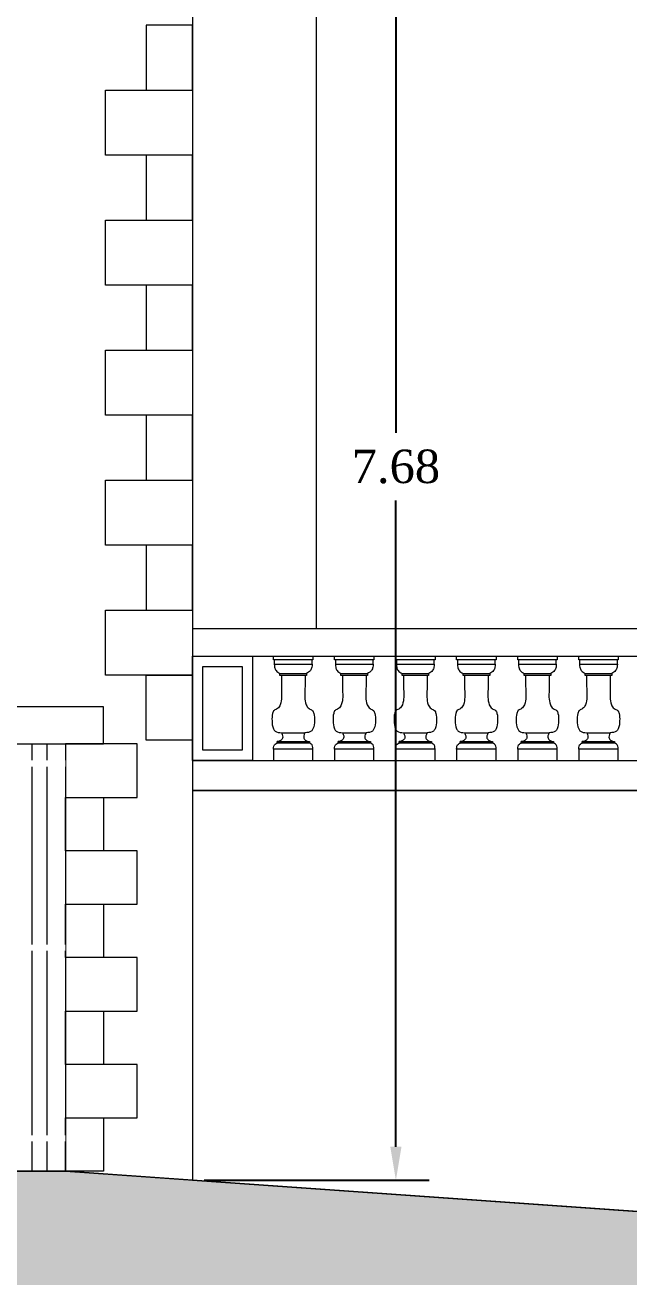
# Model space of a CAD drawing. Header units: millimetres. Extents: x -17502 to -16646, y 1856 to 2034.
# Drawn here: x -16851.55 to -16848.3, y 1860.29 to 1867.03 of the extents above; entities that cross this region are included whole.
import ezdxf

# ---------------------------------------------------------------- set-up
doc = ezdxf.new("R2010")
doc.units = ezdxf.units.MM
doc.set_wipeout_variables(frame=1)
doc.layers.get('0').update_dxf_attribs({"lineweight": 9})
doc.layers.get('Defpoints').update_dxf_attribs({"lineweight": 9})
doc.styles.get("Standard").update_dxf_attribs({"font": 'times.ttf'})
doc.dimstyles.get("Standard").update_dxf_attribs({"dimtxt": 0.18, "dimasz": 0.18, "dimexe": 0.18, "dimexo": 0.0625, "dimgap": 0.09, "dimtad": 0, "dimtih": 1, "dimtoh": 1, "dimzin": 0, "dimdsep": 46, "dimtxsty": 'Standard', "dimcen": 0.09, "dimadec": 0, "dimazin": 0, "dimtfac": 1, "dimtofl": 0, "dimtmove": 0, "dimatfit": 3, "dimfxl": 1, "dimtolj": 1, "dimtzin": 0, "dimarcsym": 0})

# ---------------------------------------------------------------- blocks, each defined once
blk = doc.blocks.new('*D536')
at = {"color": 0, "lineweight": -2, "transparency": 16777216}
for p, q in [((-16850.39640555587, 1868.492332743635), (-16849.37413411785, 1868.492332743635)), ((-16849.55413411785, 1868.312332743635), (-16849.55413411785, 1864.83326590732)), ((-16849.55413411785, 1860.990565329115), (-16849.55413411785, 1864.469632165431)), ((-16850.58578005497, 1860.810565329115), (-16849.37413411785, 1860.810565329115))]:
    blk.add_line(p, q, dxfattribs=at)
at = {"color": 0, "lineweight": 9, "transparency": 16777216}
for points in [[(-16849.58413411785, 1868.312332743635), (-16849.52413411785, 1868.312332743635), (-16849.55413411785, 1868.492332743635)], [(-16849.58413411785, 1860.990565329115), (-16849.52413411785, 1860.990565329115), (-16849.55413411785, 1860.810565329115)]]:
    blk.add_solid(points, dxfattribs=at)
at = {"layer": 'Defpoints', "color": 0, "lineweight": 9, "transparency": 16777216}
for p in [(-16850.45890555587, 1868.492332743635), (-16850.64828005497, 1860.810565329115), (-16849.55413411785, 1860.810565329115)]:
    blk.add_point(p, dxfattribs=at)
at = {"color": 0, "lineweight": 9, "transparency": 16777216, "insert": (-16849.55413411785, 1864.651449036373), "char_height": 0.18, "attachment_point": 5}
blk.add_mtext('\\A1;7.68', dxfattribs=at)

msp = doc.modelspace()

# ---------------------------------------------------------------- hatches: boundary and pattern name
at = {"lineweight": 9}
msp.add_hatch(color=254, dxfattribs=at).paths.add_polyline_path([(-16840.66098971528, 1860.398341632455), (-16847.36328005497, 1860.578877671685), (-16850.64828005497, 1860.810565329115), (-16851.33328005497, 1860.858877671685), (-16853.83328005497, 1860.858877671685), (-16854.51828005497, 1860.878519248746), (-16854.86305212836, 1861.368877671685), (-16858.51218845708, 1861.580697557381), (-16861.78528456772, 1863.072965295023), (-16861.78528456772, 1864.39089590515), (-16862.22410138774, 1864.39089590515), (-16862.22410138774, 1863.807170920898), (-16864.17263352049, 1863.807170920898), (-16866.1249177284, 1865.991070964753), (-16866.1249177284, 1859.486771225422), (-16840.66098971528, 1859.486771225422)])

# ---------------------------------------------------------------- linework, layer by layer
for p, q in [((-16851.33328005497, 1860.858877671685), (-16853.83328005497, 1860.858877671685)), ((-16850.64828005497, 1860.810565329115), (-16851.33328005497, 1860.858877671685)), ((-16847.36328005497, 1860.578877671685), (-16850.64828005497, 1860.810565329115))]:
    msp.add_line(p, q, dxfattribs=at)
for points in [[(-16850.64828005497, 1867.363800964026), (-16850.64828005497, 1860.810565329115)], [(-16849.9826412161, 1867.343800964026), (-16849.9826412161, 1863.778877671685), (-16849.9826412161, 1863.778877671685)], [(-16850.17847324612, 1863.538357185638), (-16850.03517459502, 1863.538357185638)], [(-16849.8498476717, 1863.538357185638), (-16849.7065490206, 1863.538357185638)], [(-16849.52122209728, 1863.538357185638), (-16849.37792344618, 1863.538357185638)], [(-16849.19259652286, 1863.538357185638), (-16849.04929787175, 1863.538357185638)], [(-16848.86397094843, 1863.538357185638), (-16848.72067229733, 1863.538357185638)], [(-16848.53534537401, 1863.538357185638), (-16848.3920467229, 1863.538357185638)], [(-16850.17018468175, 1863.219490728933), (-16850.04346315939, 1863.219490728933)], [(-16849.84155910733, 1863.219490728933), (-16849.71483758497, 1863.219490728933)], [(-16849.51293353291, 1863.219490728933), (-16849.38621201055, 1863.219490728933)], [(-16849.18430795848, 1863.219490728933), (-16849.05758643613, 1863.219490728933)], [(-16848.85568238406, 1863.219490728933), (-16848.7289608617, 1863.219490728933)], [(-16848.52705680963, 1863.219490728933), (-16848.40033528728, 1863.219490728933)], [(-16851.51328005497, 1863.158877671685), (-16851.51328005497, 1860.858877671685)], [(-16851.43328005497, 1863.158877671685), (-16851.43328005497, 1860.858877671685)], [(-16854.51828005497, 1860.878519248746), (-16853.83328005497, 1860.858877671685), (-16851.33328005497, 1860.858877671685)], [(-16854.51828005497, 1860.878519248746), (-16853.83328005497, 1860.858877671685), (-16851.33328005497, 1860.858877671685), (-16847.36328005497, 1860.578877671685)]]:
    msp.add_lwpolyline(points, dxfattribs=at)
for points in [[(-16850.64828005497, 1867.028877671686), (-16850.89828005497, 1867.028877671686), (-16850.89828005497, 1866.678877671686), (-16850.64828005497, 1866.678877671686)], [(-16851.11828005497, 1866.678877671686), (-16850.64828005497, 1866.678877671686), (-16850.64828005497, 1866.328877671686), (-16851.11828005497, 1866.328877671686)], [(-16850.64828005497, 1866.328877671686), (-16850.89828005497, 1866.328877671686), (-16850.89828005497, 1865.978877671686), (-16850.64828005497, 1865.978877671686)], [(-16851.11828005497, 1865.978877671686), (-16850.64828005497, 1865.978877671686), (-16850.64828005497, 1865.628877671686), (-16851.11828005497, 1865.628877671686)], [(-16850.64828005497, 1865.628877671686), (-16850.89828005497, 1865.628877671686), (-16850.89828005497, 1865.278877671686), (-16850.64828005497, 1865.278877671686)], [(-16851.11828005497, 1865.278877671686), (-16850.64828005497, 1865.278877671686), (-16850.64828005497, 1864.928877671686), (-16851.11828005497, 1864.928877671686)], [(-16850.64828005497, 1864.928877671685), (-16850.89828005497, 1864.928877671685), (-16850.89828005497, 1864.578877671685), (-16850.64828005497, 1864.578877671685)], [(-16851.11828005497, 1864.578877671685), (-16850.64828005497, 1864.578877671685), (-16850.64828005497, 1864.228877671685), (-16851.11828005497, 1864.228877671685)], [(-16850.64828005497, 1864.228877671685), (-16850.89828005497, 1864.228877671685), (-16850.89828005497, 1863.878877671685), (-16850.64828005497, 1863.878877671685)], [(-16851.11828005497, 1863.878877671685), (-16850.64828005497, 1863.878877671685), (-16850.64828005497, 1863.528877671685), (-16851.11828005497, 1863.528877671685)], [(-16850.64828005497, 1863.631237949472), (-16847.34328005497, 1863.631237949472), (-16847.34328005497, 1863.778877671685), (-16850.64828005497, 1863.778877671685)], [(-16850.32661382208, 1863.070604616902), (-16850.64828005497, 1863.070604616902), (-16850.64828005497, 1863.631237949472), (-16850.32661382208, 1863.631237949472)], [(-16850.21293622431, 1863.631237949472), (-16850.00071161683, 1863.631237949472), (-16850.00071161683, 1863.611097933869), (-16850.21293622431, 1863.611097933869)], [(-16849.88431064989, 1863.631237949472), (-16849.6720860424, 1863.631237949472), (-16849.6720860424, 1863.611097933869), (-16849.88431064989, 1863.611097933869)], [(-16849.55568507547, 1863.631237949472), (-16849.34346046798, 1863.631237949472), (-16849.34346046798, 1863.611097933869), (-16849.55568507547, 1863.611097933869)], [(-16849.22705950105, 1863.631237949472), (-16849.01483489356, 1863.631237949472), (-16849.01483489356, 1863.611097933869), (-16849.22705950105, 1863.611097933869)], [(-16848.89843392662, 1863.631237949472), (-16848.68620931913, 1863.631237949472), (-16848.68620931913, 1863.611097933869), (-16848.89843392662, 1863.611097933869)], [(-16848.5698083522, 1863.631237949472), (-16848.35758374471, 1863.631237949472), (-16848.35758374471, 1863.611097933869), (-16848.5698083522, 1863.611097933869)], [(-16850.38202430439, 1863.126015099208), (-16850.59286957266, 1863.126015099208), (-16850.59286957266, 1863.575827467166), (-16850.38202430439, 1863.575827467166)], [(-16850.20858749012, 1863.588564670014), (-16850.00506035103, 1863.588564670014), (-16850.00506035103, 1863.611097933869), (-16850.20858749012, 1863.611097933869)], [(-16849.87996191569, 1863.588564670014), (-16849.6764347766, 1863.588564670014), (-16849.6764347766, 1863.611097933869), (-16849.87996191569, 1863.611097933869)], [(-16849.55133634127, 1863.588564670014), (-16849.34780920218, 1863.588564670014), (-16849.34780920218, 1863.611097933869), (-16849.55133634127, 1863.611097933869)], [(-16849.22271076685, 1863.588564670014), (-16849.01918362776, 1863.588564670014), (-16849.01918362776, 1863.611097933869), (-16849.22271076685, 1863.611097933869)], [(-16848.89408519242, 1863.588564670014), (-16848.69055805333, 1863.588564670014), (-16848.69055805333, 1863.611097933869), (-16848.89408519242, 1863.611097933869)], [(-16848.565459618, 1863.588564670014), (-16848.36193247891, 1863.588564670014), (-16848.36193247891, 1863.611097933869), (-16848.565459618, 1863.611097933869)], [(-16850.64828005497, 1863.178877671685), (-16850.89828005497, 1863.178877671685), (-16850.89828005497, 1863.528877671685), (-16850.64828005497, 1863.528877671685)], [(-16850.17847324612, 1863.538357185638), (-16850.03517459502, 1863.538357185638), (-16850.03517459502, 1863.527878135943), (-16850.17847324612, 1863.527878135943)], [(-16849.8498476717, 1863.538357185638), (-16849.7065490206, 1863.538357185638), (-16849.7065490206, 1863.527878135943), (-16849.8498476717, 1863.527878135943)], [(-16849.52122209728, 1863.538357185638), (-16849.37792344618, 1863.538357185638), (-16849.37792344618, 1863.527878135943), (-16849.52122209728, 1863.527878135943)], [(-16849.19259652286, 1863.538357185638), (-16849.04929787175, 1863.538357185638), (-16849.04929787175, 1863.527878135943), (-16849.19259652286, 1863.527878135943)], [(-16848.86397094843, 1863.538357185638), (-16848.72067229733, 1863.538357185638), (-16848.72067229733, 1863.527878135943), (-16848.86397094843, 1863.527878135943)], [(-16848.53534537401, 1863.538357185638), (-16848.3920467229, 1863.538357185638), (-16848.3920467229, 1863.527878135943), (-16848.53534537401, 1863.527878135943)], [(-16851.12792291211, 1863.358877671685), (-16853.91887844722, 1863.358877671685), (-16854.03863719783, 1863.358877671685), (-16854.03863719783, 1863.158877671685), (-16853.83328005497, 1863.158877671685), (-16851.33328005497, 1863.158877671685), (-16851.12792291211, 1863.158877671685)], [(-16850.19407424465, 1863.172364222585), (-16850.0195735965, 1863.172364222585), (-16850.0195735965, 1863.162754627715), (-16850.19407424465, 1863.162754627715)], [(-16849.86544867023, 1863.172364222585), (-16849.69094802207, 1863.172364222585), (-16849.69094802207, 1863.162754627715), (-16849.86544867023, 1863.162754627715)], [(-16849.5368230958, 1863.172364222585), (-16849.36232244765, 1863.172364222585), (-16849.36232244765, 1863.162754627715), (-16849.5368230958, 1863.162754627715)], [(-16849.20819752138, 1863.172364222585), (-16849.03369687323, 1863.172364222585), (-16849.03369687323, 1863.162754627715), (-16849.20819752138, 1863.162754627715)], [(-16848.87957194696, 1863.172364222585), (-16848.70507129881, 1863.172364222585), (-16848.70507129881, 1863.162754627715), (-16848.87957194696, 1863.162754627715)], [(-16848.55094637253, 1863.172364222585), (-16848.37644572438, 1863.172364222585), (-16848.37644572438, 1863.162754627715), (-16848.55094637253, 1863.162754627715)], [(-16853.83328005497, 1863.158877671685), (-16851.33328005497, 1863.158877671685), (-16851.33328005497, 1860.858877671685), (-16853.83328005497, 1860.858877671685)], [(-16850.9472086264, 1863.158877671685), (-16851.33328005497, 1863.158877671685), (-16851.33328005497, 1862.871377671685), (-16850.9472086264, 1862.871377671685)], [(-16850.21293622431, 1863.070604616902), (-16850.00071161683, 1863.070604616902), (-16850.00071161683, 1863.13157176527), (-16850.21293622431, 1863.13157176527)], [(-16849.88431064989, 1863.070604616902), (-16849.6720860424, 1863.070604616902), (-16849.6720860424, 1863.13157176527), (-16849.88431064989, 1863.13157176527)], [(-16849.55568507547, 1863.070604616902), (-16849.34346046798, 1863.070604616902), (-16849.34346046798, 1863.13157176527), (-16849.55568507547, 1863.13157176527)], [(-16849.22705950105, 1863.070604616902), (-16849.01483489356, 1863.070604616902), (-16849.01483489356, 1863.13157176527), (-16849.22705950105, 1863.13157176527)], [(-16848.89843392662, 1863.070604616902), (-16848.68620931913, 1863.070604616902), (-16848.68620931913, 1863.13157176527), (-16848.89843392662, 1863.13157176527)], [(-16848.5698083522, 1863.070604616902), (-16848.35758374471, 1863.070604616902), (-16848.35758374471, 1863.13157176527), (-16848.5698083522, 1863.13157176527)], [(-16847.34328005497, 1863.068877671685), (-16850.64828005497, 1863.068877671685), (-16850.64828005497, 1862.908877671685), (-16847.34328005497, 1862.908877671685)], [(-16847.36328005497, 1862.908877671685), (-16850.64828005497, 1862.908877671685), (-16850.64828005497, 1860.810565329115), (-16847.36328005497, 1860.578877671685)], [(-16851.33328005497, 1862.871377671685), (-16851.12792291211, 1862.871377671685), (-16851.12792291211, 1862.583877671685), (-16851.33328005497, 1862.583877671685)], [(-16850.9472086264, 1862.583877671685), (-16851.33328005497, 1862.583877671685), (-16851.33328005497, 1862.296377671685), (-16850.9472086264, 1862.296377671685)], [(-16851.33328005497, 1862.296377671685), (-16851.12792291211, 1862.296377671685), (-16851.12792291211, 1862.008877671685), (-16851.33328005497, 1862.008877671685)], [(-16850.9472086264, 1862.008877671685), (-16851.33328005497, 1862.008877671685), (-16851.33328005497, 1861.721377671685), (-16850.9472086264, 1861.721377671685)], [(-16851.33328005497, 1861.721377671685), (-16851.12792291211, 1861.721377671685), (-16851.12792291211, 1861.433877671685), (-16851.33328005497, 1861.433877671685)], [(-16850.9472086264, 1861.433877671685), (-16851.33328005497, 1861.433877671685), (-16851.33328005497, 1861.146377671685), (-16850.9472086264, 1861.146377671685)], [(-16851.33328005497, 1861.146377671685), (-16851.12792291211, 1861.146377671685), (-16851.12792291211, 1860.858877671685), (-16851.33328005497, 1860.858877671685)]]:
    msp.add_lwpolyline(points, close=True, dxfattribs=at)
for points in [[(-16850.20858749012, 1863.588564670014), (-16850.20697693219, 1863.572325642639), (-16850.19940936015, 1863.554569885356), (-16850.17847324612, 1863.538357185638)], [(-16850.00506035103, 1863.588564670014), (-16850.00667090895, 1863.572325642639), (-16850.01423848099, 1863.554569885356), (-16850.03517459502, 1863.538357185638)], [(-16849.87996191569, 1863.588564670014), (-16849.87835135777, 1863.572325642639), (-16849.87078378573, 1863.554569885356), (-16849.8498476717, 1863.538357185638)], [(-16849.6764347766, 1863.588564670014), (-16849.67804533453, 1863.572325642639), (-16849.68561290657, 1863.554569885356), (-16849.7065490206, 1863.538357185638)], [(-16849.55133634127, 1863.588564670014), (-16849.54972578334, 1863.572325642639), (-16849.54215821131, 1863.554569885356), (-16849.52122209728, 1863.538357185638)], [(-16849.34780920218, 1863.588564670014), (-16849.34941976011, 1863.572325642639), (-16849.35698733215, 1863.554569885356), (-16849.37792344618, 1863.538357185638)], [(-16849.22271076685, 1863.588564670014), (-16849.22110020892, 1863.572325642639), (-16849.21353263688, 1863.554569885356), (-16849.19259652286, 1863.538357185638)], [(-16849.01918362776, 1863.588564670014), (-16849.02079418569, 1863.572325642639), (-16849.02836175772, 1863.554569885356), (-16849.04929787175, 1863.538357185638)], [(-16848.89408519242, 1863.588564670014), (-16848.8924746345, 1863.572325642639), (-16848.88490706246, 1863.554569885356), (-16848.86397094843, 1863.538357185638)], [(-16848.69055805333, 1863.588564670014), (-16848.69216861126, 1863.572325642639), (-16848.6997361833, 1863.554569885356), (-16848.72067229733, 1863.538357185638)], [(-16848.565459618, 1863.588564670014), (-16848.56384906007, 1863.572325642639), (-16848.55628148804, 1863.554569885356), (-16848.53534537401, 1863.538357185638)], [(-16848.36193247891, 1863.588564670014), (-16848.36354303684, 1863.572325642639), (-16848.37111060887, 1863.554569885356), (-16848.3920467229, 1863.538357185638)], [(-16850.17034414293, 1863.527878135943), (-16850.17034414293, 1863.469423031352), (-16850.16926208492, 1863.411400727759), (-16850.1765517389, 1863.370144004686), (-16850.19189646052, 1863.349350292619), (-16850.20955336927, 1863.339930770591), (-16850.21770753065, 1863.323873468264), (-16850.22106532751, 1863.283851576526), (-16850.21293622431, 1863.240021806566), (-16850.20407701672, 1863.227945759715), (-16850.17018468175, 1863.219490728933)], [(-16850.04330369821, 1863.527878135943), (-16850.04330369821, 1863.469423031352), (-16850.04438575622, 1863.411400727759), (-16850.03709610225, 1863.370144004686), (-16850.02175138062, 1863.349350292619), (-16850.00409447187, 1863.339930770591), (-16849.99594031049, 1863.323873468264), (-16849.99258251363, 1863.283851576526), (-16850.00071161683, 1863.240021806566), (-16850.00957082443, 1863.227945759715), (-16850.04346315939, 1863.219490728933)], [(-16849.84171856851, 1863.527878135943), (-16849.84171856851, 1863.469423031352), (-16849.8406365105, 1863.411400727759), (-16849.84792616448, 1863.370144004686), (-16849.8632708861, 1863.349350292619), (-16849.88092779485, 1863.339930770591), (-16849.88908195623, 1863.323873468264), (-16849.89243975309, 1863.283851576526), (-16849.88431064989, 1863.240021806566), (-16849.87545144229, 1863.227945759715), (-16849.84155910733, 1863.219490728933)], [(-16849.71467812379, 1863.527878135943), (-16849.71467812379, 1863.469423031352), (-16849.7157601818, 1863.411400727759), (-16849.70847052782, 1863.370144004686), (-16849.6931258062, 1863.349350292619), (-16849.67546889745, 1863.339930770591), (-16849.66731473607, 1863.323873468264), (-16849.66395693921, 1863.283851576526), (-16849.6720860424, 1863.240021806566), (-16849.68094525001, 1863.227945759715), (-16849.71483758497, 1863.219490728933)], [(-16849.51309299409, 1863.527878135943), (-16849.51309299409, 1863.469423031352), (-16849.51201093608, 1863.411400727759), (-16849.51930059005, 1863.370144004686), (-16849.53464531168, 1863.349350292619), (-16849.55230222043, 1863.339930770591), (-16849.56045638181, 1863.323873468264), (-16849.56381417867, 1863.283851576526), (-16849.55568507547, 1863.240021806566), (-16849.54682586787, 1863.227945759715), (-16849.51293353291, 1863.219490728933)], [(-16849.38605254937, 1863.527878135943), (-16849.38605254937, 1863.469423031352), (-16849.38713460738, 1863.411400727759), (-16849.3798449534, 1863.370144004686), (-16849.36450023178, 1863.349350292619), (-16849.34684332303, 1863.339930770591), (-16849.33868916165, 1863.323873468264), (-16849.33533136479, 1863.283851576526), (-16849.34346046798, 1863.240021806566), (-16849.35231967559, 1863.227945759715), (-16849.38621201055, 1863.219490728933)], [(-16849.18446741966, 1863.527878135943), (-16849.18446741966, 1863.469423031352), (-16849.18338536165, 1863.411400727759), (-16849.19067501563, 1863.370144004686), (-16849.20601973725, 1863.349350292619), (-16849.223676646, 1863.339930770591), (-16849.23183080738, 1863.323873468264), (-16849.23518860425, 1863.283851576526), (-16849.22705950105, 1863.240021806566), (-16849.21820029345, 1863.227945759715), (-16849.18430795848, 1863.219490728933)], [(-16849.05742697494, 1863.527878135943), (-16849.05742697494, 1863.469423031352), (-16849.05850903296, 1863.411400727759), (-16849.05121937898, 1863.370144004686), (-16849.03587465735, 1863.349350292619), (-16849.01821774861, 1863.339930770591), (-16849.01006358723, 1863.323873468264), (-16849.00670579037, 1863.283851576526), (-16849.01483489356, 1863.240021806566), (-16849.02369410116, 1863.227945759715), (-16849.05758643613, 1863.219490728933)], [(-16848.85584184524, 1863.527878135943), (-16848.85584184524, 1863.469423031352), (-16848.85475978723, 1863.411400727759), (-16848.86204944121, 1863.370144004686), (-16848.87739416283, 1863.349350292619), (-16848.89505107158, 1863.339930770591), (-16848.90320523296, 1863.323873468264), (-16848.90656302982, 1863.283851576526), (-16848.89843392662, 1863.240021806566), (-16848.88957471903, 1863.227945759715), (-16848.85568238406, 1863.219490728933)], [(-16848.72880140052, 1863.527878135943), (-16848.72880140052, 1863.469423031352), (-16848.72988345853, 1863.411400727759), (-16848.72259380456, 1863.370144004686), (-16848.70724908293, 1863.349350292619), (-16848.68959217419, 1863.339930770591), (-16848.68143801281, 1863.323873468264), (-16848.67808021594, 1863.283851576526), (-16848.68620931913, 1863.240021806566), (-16848.69506852674, 1863.227945759715), (-16848.7289608617, 1863.219490728933)], [(-16848.52721627081, 1863.527878135943), (-16848.52721627081, 1863.469423031352), (-16848.5261342128, 1863.411400727759), (-16848.53342386678, 1863.370144004686), (-16848.5487685884, 1863.349350292619), (-16848.56642549715, 1863.339930770591), (-16848.57457965853, 1863.323873468264), (-16848.5779374554, 1863.283851576526), (-16848.5698083522, 1863.240021806566), (-16848.5609491446, 1863.227945759715), (-16848.52705680963, 1863.219490728933)], [(-16848.4001758261, 1863.527878135943), (-16848.4001758261, 1863.469423031352), (-16848.40125788411, 1863.411400727759), (-16848.39396823013, 1863.370144004686), (-16848.37862350851, 1863.349350292619), (-16848.36096659976, 1863.339930770591), (-16848.35281243838, 1863.323873468264), (-16848.34945464152, 1863.283851576526), (-16848.35758374471, 1863.240021806566), (-16848.36644295231, 1863.227945759715), (-16848.40033528728, 1863.219490728933)], [(-16850.21293622431, 1863.13157176527), (-16850.21108191858, 1863.147302861503), (-16850.20364988855, 1863.158530001944), (-16850.19407424465, 1863.162754627715), (-16850.19379632659, 1863.162847737722)], [(-16850.17018468175, 1863.219490728933), (-16850.16629610695, 1863.210661331709), (-16850.16317408484, 1863.19505930521), (-16850.17184421703, 1863.179041815438), (-16850.18602828907, 1863.173045530981), (-16850.19407424465, 1863.172364222585)], [(-16850.04346315939, 1863.219490728933), (-16850.04735173419, 1863.210661331709), (-16850.05047375631, 1863.19505930521), (-16850.04180362411, 1863.179041815438), (-16850.02761955207, 1863.173045530981), (-16850.0195735965, 1863.172364222585)], [(-16850.00071161683, 1863.13157176527), (-16850.00256592256, 1863.147302861503), (-16850.00999795259, 1863.158530001944), (-16850.0195735965, 1863.162754627715), (-16850.01985151455, 1863.162847737722)], [(-16849.88431064989, 1863.13157176527), (-16849.88245634416, 1863.147302861503), (-16849.87502431413, 1863.158530001944), (-16849.86544867023, 1863.162754627715), (-16849.86517075217, 1863.162847737722)], [(-16849.84155910733, 1863.219490728933), (-16849.83767053253, 1863.210661331709), (-16849.83454851041, 1863.19505930521), (-16849.84321864261, 1863.179041815438), (-16849.85740271465, 1863.173045530981), (-16849.86544867023, 1863.172364222585)], [(-16849.71483758497, 1863.219490728933), (-16849.71872615976, 1863.210661331709), (-16849.72184818189, 1863.19505930521), (-16849.71317804969, 1863.179041815438), (-16849.69899397765, 1863.173045530981), (-16849.69094802207, 1863.172364222585)], [(-16849.6720860424, 1863.13157176527), (-16849.67394034813, 1863.147302861503), (-16849.68137237817, 1863.158530001944), (-16849.69094802207, 1863.162754627715), (-16849.69122594013, 1863.162847737722)], [(-16849.55568507547, 1863.13157176527), (-16849.55383076974, 1863.147302861503), (-16849.54639873971, 1863.158530001944), (-16849.5368230958, 1863.162754627715), (-16849.53654517775, 1863.162847737722)], [(-16849.51293353291, 1863.219490728933), (-16849.50904495811, 1863.210661331709), (-16849.50592293599, 1863.19505930521), (-16849.51459306819, 1863.179041815438), (-16849.52877714023, 1863.173045530981), (-16849.5368230958, 1863.172364222585)], [(-16849.38621201055, 1863.219490728933), (-16849.39010058534, 1863.210661331709), (-16849.39322260746, 1863.19505930521), (-16849.38455247527, 1863.179041815438), (-16849.37036840323, 1863.173045530981), (-16849.36232244765, 1863.172364222585)], [(-16849.34346046798, 1863.13157176527), (-16849.34531477371, 1863.147302861503), (-16849.35274680375, 1863.158530001944), (-16849.36232244765, 1863.162754627715), (-16849.36260036571, 1863.162847737722)], [(-16849.22705950105, 1863.13157176527), (-16849.22520519532, 1863.147302861503), (-16849.21777316529, 1863.158530001944), (-16849.20819752138, 1863.162754627715), (-16849.20791960332, 1863.162847737722)], [(-16849.18430795848, 1863.219490728933), (-16849.18041938369, 1863.210661331709), (-16849.17729736157, 1863.19505930521), (-16849.18596749377, 1863.179041815438), (-16849.2001515658, 1863.173045530981), (-16849.20819752138, 1863.172364222585)], [(-16849.05758643613, 1863.219490728933), (-16849.06147501092, 1863.210661331709), (-16849.06459703304, 1863.19505930521), (-16849.05592690084, 1863.179041815438), (-16849.04174282881, 1863.173045530981), (-16849.03369687323, 1863.172364222585)], [(-16849.01483489356, 1863.13157176527), (-16849.01668919929, 1863.147302861503), (-16849.02412122932, 1863.158530001944), (-16849.03369687323, 1863.162754627715), (-16849.03397479129, 1863.162847737722)], [(-16848.89843392662, 1863.13157176527), (-16848.89657962089, 1863.147302861503), (-16848.88914759086, 1863.158530001944), (-16848.87957194696, 1863.162754627715), (-16848.8792940289, 1863.162847737722)], [(-16848.85568238406, 1863.219490728933), (-16848.85179380926, 1863.210661331709), (-16848.84867178715, 1863.19505930521), (-16848.85734191935, 1863.179041815438), (-16848.87152599138, 1863.173045530981), (-16848.87957194696, 1863.172364222585)], [(-16848.7289608617, 1863.219490728933), (-16848.7328494365, 1863.210661331709), (-16848.73597145862, 1863.19505930521), (-16848.72730132642, 1863.179041815438), (-16848.71311725438, 1863.173045530981), (-16848.70507129881, 1863.172364222585)], [(-16848.68620931913, 1863.13157176527), (-16848.68806362486, 1863.147302861503), (-16848.6954956549, 1863.158530001944), (-16848.70507129881, 1863.162754627715), (-16848.70534921686, 1863.162847737722)], [(-16848.5698083522, 1863.13157176527), (-16848.56795404647, 1863.147302861503), (-16848.56052201644, 1863.158530001944), (-16848.55094637253, 1863.162754627715), (-16848.55066845447, 1863.162847737722)], [(-16848.52705680963, 1863.219490728933), (-16848.52316823484, 1863.210661331709), (-16848.52004621272, 1863.19505930521), (-16848.52871634492, 1863.179041815438), (-16848.54290041695, 1863.173045530981), (-16848.55094637253, 1863.172364222585)], [(-16848.40033528728, 1863.219490728933), (-16848.40422386207, 1863.210661331709), (-16848.40734588419, 1863.19505930521), (-16848.39867575199, 1863.179041815438), (-16848.38449167996, 1863.173045530981), (-16848.37644572438, 1863.172364222585)], [(-16848.35758374471, 1863.13157176527), (-16848.35943805044, 1863.147302861503), (-16848.36687008047, 1863.158530001944), (-16848.37644572438, 1863.162754627715), (-16848.37672364244, 1863.162847737722)]]:
    msp.add_spline(points, degree=3, dxfattribs=at)

# ---------------------------------------------------------------- dimensions: what is measured, and where the dimension line sits
dim = msp.add_linear_dim(base=(-16849.55413411785, 1860.810565329115), p1=(-16850.45890555587, 1868.492332743635), p2=(-16850.64828005497, 1860.810565329115), angle=90, dimstyle='Standard', dxfattribs=at)
dim.commit()
dim.dimension.update_dxf_attribs({"geometry": '*D536', "text_midpoint": (-16849.55413411785, 1864.651449036373)})

# ---------------------------------------------------------------- next in the draw order: wipeouts: each hides what was drawn before it
for points in [[(-16851.33328005497, 1863.070655538435), (-16852.45328005497, 1863.070655538435), (-16852.45328005497, 1863.0369330922713), (-16851.33328005497, 1863.0369330922713)], [(-16851.33328005497, 1862.0792750148867), (-16852.45328005497, 1862.0792750148867), (-16852.45328005497, 1862.045552568723), (-16851.33328005497, 1862.045552568723)], [(-16851.33328005497, 1861.0531656512321), (-16852.45328005497, 1861.0531656512321), (-16852.45328005497, 1861.0194432050685), (-16851.33328005497, 1861.0194432050685)]]:
    msp.add_wipeout(points, dxfattribs=at)

doc.saveas('drawing.dxf')
